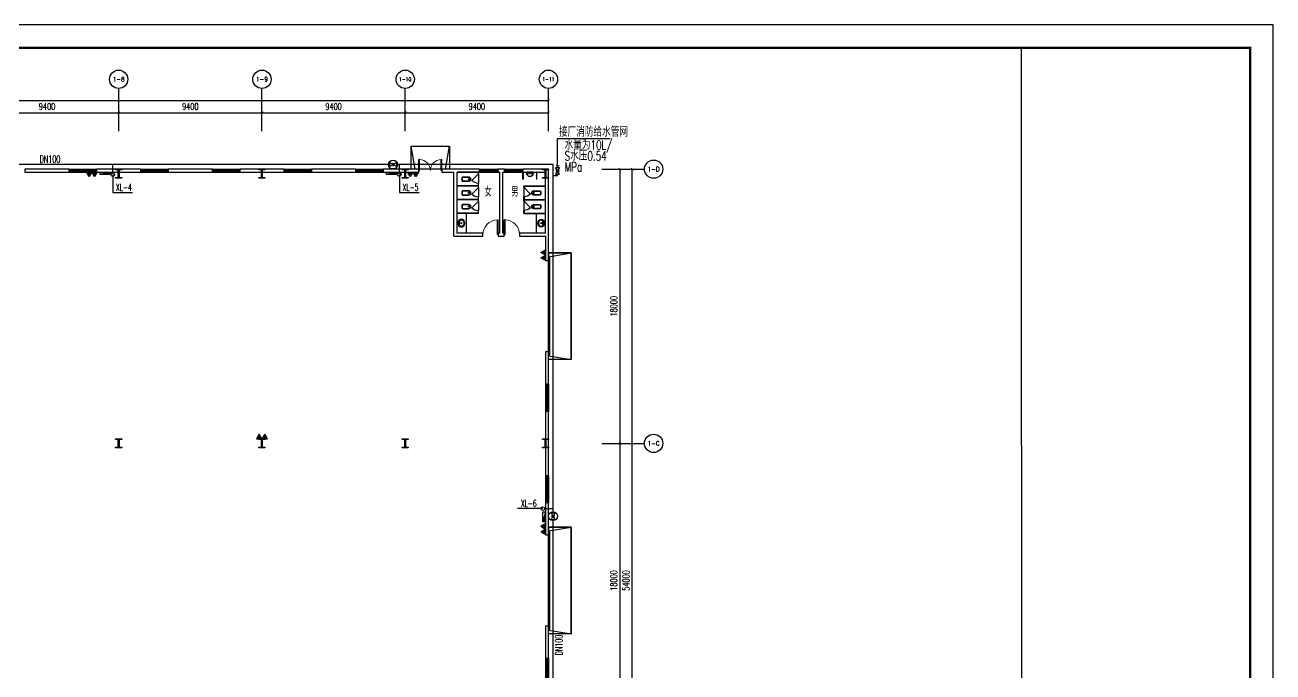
# Model space of a CAD drawing. Extents: x -539947 to 213937, y -712430 to -438816.
# Drawn here: x -199203 to -117310, y -635357 to -592884 of the extents above; entities that cross this region are included whole.
import ezdxf
from ezdxf.enums import TextEntityAlignment as Align

# ---------------------------------------------------------------- set-up
doc = ezdxf.new("R2010")
doc.units = 0
doc.header["$LTSCALE"] = 1000
doc.header["$MEASUREMENT"] = 0
doc.linetypes.add('DASH', pattern=[0.35, 0.25, -0.1])
for name, color, linetype in [('2', 2, 'Continuous'), ('4', 4, 'Continuous'), ('9', 9, 'Continuous'), ('AXIS', 3, 'Continuous'), ('AXIS_TEXT', 7, 'Continuous'), ('EQUIP_消火栓', 7, 'Continuous'), ('EQUIP_灭火器', 7, 'Continuous'), ('K+T', 252, 'Continuous'), ('PIPE-消防', 1, 'Continuous'), ('PUB_TITLE', 4, 'Continuous'), ('TWT_LEAD', 3, 'Continuous'), ('TWT_TEXT', 7, 'Continuous'), ('VALVE_消防', 7, 'Continuous'), ('VPIPE-消防', 1, 'Continuous'), ('WALL', 7, 'Continuous'), ('WINDOW', 4, 'Continuous'), ('框', 130, 'Continuous')]:
    doc.layers.add(name, color=color, linetype=linetype)
doc.styles.add('-宋体', font='simsun_0.shx', dxfattribs={"width": 0.8})
doc.styles.add('_TCH_AXIS', font='COMPLEX', dxfattribs={"bigfont": 'GBCBIG'})
doc.styles.add('_TCH_DIM', font='SIMPLEX.shx', dxfattribs={"width": 0.8, "bigfont": 'GBCBIG.shx'})
doc.styles.add('_TCH_DIM_T3', font='SIMPLEX', dxfattribs={"width": 0.705882, "bigfont": 'GBCBIG'})
doc.styles.add('COMPLEX', font='COMPLEX')
doc.styles.add('TBC', font='simhei_0.shx', dxfattribs={"width": 0.9})
doc.styles.add('天正', font='simplex.shx', dxfattribs={"width": 0.7, "bigfont": 'hztxt.shx'})
doc.dimstyles.new('_TCH_ARCH&&150', dxfattribs={"dimtxt": 446.25, "dimasz": 150, "dimexe": 375, "dimexo": 450, "dimgap": 189.375, "dimtad": 1, "dimdec": 0, "dimzin": 0, "dimdsep": 46, "dimtxsty": '_TCH_DIM_T3', "dimblk": 'ARCHTICK', "dimcen": 0.09, "dimclrt": 7, "dimazin": 2, "dimtfac": 1, "dimtdec": 0, "dimtix": 1, "dimtmove": 2, "dimatfit": 3, "dimfxl": 1, "dimtolj": 1, "dimtzin": 0, "dimarcsym": 0})

# ---------------------------------------------------------------- blocks, each defined once
blk = doc.blocks.new('$TWTSYS$00000247')
at = {"elevation": 0}
blk.add_lwpolyline([(7, -101, -0.575183), (0, 0, 0.604745), (-11, 101, 16.924828)], format="xyb", dxfattribs=at)
blk = doc.blocks.new('A$C4D50352B')
h = blk.add_hatch(color=256)
h.dxf.hatch_style = 1
h.paths.add_polyline_path([(0, 600), (400, 600), (400, 550), (225, 550), (225, 50), (400, 50), (400, 0), (0, 0), (0, 50), (175, 50), (175, 550), (0, 550)])
blk.add_lwpolyline([(0, 600), (400, 600), (400, 550), (225, 550), (225, 50), (400, 50), (400, 0), (0, 0), (0, 50), (175, 50), (175, 550), (0, 550)], close=True)
blk = doc.blocks.new('sdbadbasdbsd')
for p in [(-149000, -203190), (-139600, -203190), (-130200, -203190), (-121000, -203190), (-149000, -220890), (-139600, -220890), (-130200, -220890), (-121000, -220890)]:
    blk.add_blockref('A$C4D50352B', p)
blk = doc.blocks.new('A$C58C370F3')
at = {"layer": 'K+T'}
for points in [[(465, 138), (59, 138, 0.388189), (0, 88), (0, -88, 0.388189), (59, -138), (465, -138, 0.97895)], [(465, 118), (58, 118, 0.382017), (20, 86), (20, -86, 0.382017), (58, -118), (465, -118, 0.977255)]]:
    blk.add_lwpolyline(points, format="xyb", close=True, dxfattribs=at)
blk.add_circle((462, 0), 40, dxfattribs=at)
blk = doc.blocks.new('$DorLib2D$00000114')
at = {"color": 0}
blk.add_line((0.5, 0), (-0.21, 0.71), dxfattribs=at)
blk.add_arc((0.5, 0), 1, 135, 180, dxfattribs=at)
blk = doc.blocks.new('A$C03CD7C06')
at = {"layer": 'K+T'}
for p, q in [((-350, 1410), (-460, 1410)), ((-460, 1410), (-460, 0)), ((-440, 1390), (-350, 1390)), ((-440, 1390), (-440, 0)), ((-350, 1410), (250, 1410)), ((-350, 1390), (-350, 1410)), ((460, 1410), (250, 1410)), ((250, 1410), (250, 1390)), ((250, 1390), (440, 1390)), ((440, 1390), (440, 0)), ((460, 1410), (460, 0)), ((-440, 0), (-460, 0)), ((460, 0), (440, 0))]:
    blk.add_line(p, q, dxfattribs=at)
at = {"layer": 'K+T', "xscale": 600, "yscale": 600, "zscale": -600, "rotation": 180}
blk.add_blockref('$DorLib2D$00000114', (-50, 1400), dxfattribs=at)
at = {"layer": 'K+T', "rotation": 90}
blk.add_blockref('A$C58C370F3', (0, 310), dxfattribs=at)
blk = doc.blocks.new('A$C22F25C8E')
at = {"layer": 'K+T'}
blk.add_lwpolyline([(-10, 450), (-10, 0), (10, 0), (10, 450)], close=True, dxfattribs=at)
blk = doc.blocks.new('A$C554A5188')
at = {"layer": 'K+T'}
blk.add_line((-191, 0), (191, 0), dxfattribs=at)
for radius in [30, 20]:
    blk.add_circle((0, 69), radius, dxfattribs=at)
for centre, radius, start, end in [((-191, 30), 30, 172.32365, 270), ((-65, 147), 100, 144.30078, 240.28227), ((65, 147), 100, 299.71781, 35.70376), ((191, 30), 30, 270, 7.67635)]:
    blk.add_arc(centre, radius, start, end, dxfattribs=at)
at = {"layer": 'K+T', "extrusion": (0, 0, -1)}
for centre, major_axis, ratio, start_param, end_param in [((0, -31), (0, 332), 0.677059, -1.374291, 1.374291), ((0, 311), (0, 282), 0.893435, 2.669997, 3.613187)]:
    blk.add_ellipse(centre, major_axis=major_axis, ratio=ratio, start_param=start_param, end_param=end_param, dxfattribs=at)
at = {"layer": 'K+T'}
blk.add_open_spline([(-146, 205), (-145, 207), (-143, 210), (-132, 223), (-123, 234), (-103, 253), (-92, 261), (-71, 274), (-59, 279), (-37, 287), (-25, 290), (-2, 292), (9, 292), (33, 288), (44, 285), (66, 276), (78, 270), (99, 256), (109, 247), (129, 228), (138, 217), (146, 205)], degree=3, knots=[-0.755633, -0.755633, -0.755633, -0.755633, -0.725441, -0.725441, -0.560359, -0.560359, -0.395278, -0.395278, -0.230196, -0.230196, -0.065114, -0.065114, 0.099967, 0.099967, 0.265049, 0.265049, 0.430131, 0.430131, 0.595212, 0.595212, 0.755604, 0.755604, 0.755604, 0.755604], dxfattribs=at)
blk = doc.blocks.new('A$C77EE2929')
for name, p in [('A$C22F25C8E', (10, 0)), ('A$C554A5188', (460, 0))]:
    blk.add_blockref(name, p)
at = {"xscale": -1}
blk.add_blockref('A$C22F25C8E', (910, 0), dxfattribs=at)
blk = doc.blocks.new('$TCHSYS$WIN2D')
for p, q in [((-0.5, 0.5), (0.5, 0.5)), ((-0.5, 0.5), (-0.5, -0.5)), ((0.5, 0.167), (-0.5, 0.167)), ((0.5, 0.5), (0.5, -0.5)), ((0.5, -0.167), (-0.5, -0.167)), ((-0.5, -0.5), (0.5, -0.5))]:
    blk.add_line(p, q)
blk = doc.blocks.new('$DorLib2D$00000126')
at = {"color": 0, "linetype": 'Continuous'}
for p, q in [((-0.532, 0.5), (-0.532, 0.9)), ((0.532, 0.9), (0.532, 0.5))]:
    blk.add_line(p, q, dxfattribs=at)
at = {"color": 0, "linetype": 'DASH'}
for p, q in [((-0.532, 0.9), (0.532, 0.9)), ((-0.532, 0.5), (0.532, 0.5))]:
    blk.add_line(p, q, dxfattribs=at)
blk = doc.blocks.new('$DorLib2D$00000001')
for p, q in [((0.45, 0.975), (0.5, 0.975)), ((0.45, 0), (0.45, 0.975)), ((0.5, 0), (0.5, 0.975)), ((0.5, 0), (0.45, 0))]:
    blk.add_line(p, q)
at = {"lineweight": 13}
blk.add_arc((0.475, 0), 0.975, 91.46928, 180, dxfattribs=at)
blk = doc.blocks.new('$WINLIB2D$00000001')
at = {"color": 0}
for points in [[(-0.5, 0.5), (-0.5, -0.5)], [(-0.5, 0.5), (0.5, 0.5)], [(0.5, -0.5), (0.5, 0.5)], [(0.5, 0.167), (-0.5, 0.167)], [(0.5, -0.167), (-0.5, -0.167)], [(-0.5, -0.5), (0.5, -0.5)]]:
    blk.add_lwpolyline(points, dxfattribs=at)
blk = doc.blocks.new('$lvtry$00000173')
at = {"color": 0}
for p, q in [((-35, -219, 0), (40, -219, 0)), ((-11, -125, 0), (-16, -50, 0)), ((2, -177, 0), (2, -260, 0)), ((12, -125, 0), (16, -50, 0))]:
    blk.add_line(p, q, dxfattribs=at)
for centre, radius in [((-69, -62, 0), 20.6), ((-69, -62, 0), 15.6), ((2, -219, 0), 23.4), ((0, -50, 0), 15.8), ((72, -62, 0), 20.6), ((72, -62, 0), 15.6)]:
    blk.add_circle(centre, radius, dxfattribs=at)
blk.add_arc((1, -117, 0), 13.9, 215.48604, 324.51396, dxfattribs=at)
blk.add_ellipse((2, -219, 0), major_axis=(-259, 0), ratio=0.848663, dxfattribs=at)
for start_param, end_param in [(4.764585, 5.931457), (3.493317, 4.671733)]:
    blk.add_ellipse((2, -215, 0), major_axis=(-259, 0), ratio=0.459125, start_param=start_param, end_param=end_param, dxfattribs=at)
for points, knots in [([(-247, -219, 0), (-247, -226, 0), (-247, -233, 0), (-245, -253, 0), (-242, -264, 0), (-234, -288, 0), (-229, -299, 0), (-216, -321, 0), (-209, -331, 0), (-192, -351, 0), (-183, -360, 0), (-162, -377, 0), (-151, -385, 0), (-127, -399, 0), (-115, -405, 0), (-88, -415, 0), (-75, -419, 0), (-47, -425, 0), (-32, -427, 0), (-4, -429, 0), (11, -429, 0), (40, -426, 0), (54, -424, 0), (82, -418, 0), (96, -413, 0), (122, -403, 0), (134, -397, 0), (158, -383, 0), (169, -375, 0), (189, -357, 0), (198, -348, 0), (215, -328, 0), (222, -318, 0), (234, -296, 0), (239, -284, 0), (246, -261, 0), (248, -249, 0), (251, -225, 0), (251, -213, 0), (249, -189, 0), (246, -177, 0), (239, -154, 0), (234, -143, 0), (222, -121, 0), (215, -110, 0), (199, -90, 0), (190, -81, 0), (170, -63, 0), (159, -55, 0), (135, -41, 0), (123, -35, 0), (97, -24, 0), (83, -20, 0), (55, -13, 0), (41, -11, 0), (12, -9, 0), (-3, -9, 0), (-31, -10, 0), (-46, -12, 0), (-74, -18, 0), (-87, -22, 0), (-114, -32, 0), (-126, -38, 0), (-150, -52, 0), (-162, -60, 0), (-182, -77, 0), (-192, -86, 0), (-209, -106, 0), (-216, -116, 0), (-228, -138, 0), (-234, -149, 0), (-242, -172, 0), (-244, -184, 0), (-247, -204, 0), (-247, -211, 0), (-247, -219, 0)], [0, 0, 0, 0, 0.105369, 0.105369, 0.278747, 0.278747, 0.452125, 0.452125, 0.625504, 0.625504, 0.798882, 0.798882, 0.97226, 0.97226, 1.145639, 1.145639, 1.319017, 1.319017, 1.492395, 1.492395, 1.665774, 1.665774, 1.839152, 1.839152, 2.01253, 2.01253, 2.185909, 2.185909, 2.359287, 2.359287, 2.532665, 2.532665, 2.706044, 2.706044, 2.879422, 2.879422, 3.0528, 3.0528, 3.226179, 3.226179, 3.399557, 3.399557, 3.572935, 3.572935, 3.746313, 3.746313, 3.919692, 3.919692, 4.09307, 4.09307, 4.266448, 4.266448, 4.439827, 4.439827, 4.613205, 4.613205, 4.786583, 4.786583, 4.959962, 4.959962, 5.13334, 5.13334, 5.306718, 5.306718, 5.480097, 5.480097, 5.653475, 5.653475, 5.826853, 5.826853, 6.000232, 6.000232, 6.17361, 6.17361, 6.283185, 6.283185, 6.283185, 6.283185]), ([(-184, -131, 0), (-185, -133, 0), (-186, -135, 0), (-191, -143, 0), (-195, -149, 0), (-201, -161, 0), (-203, -168, 0), (-207, -180, 0), (-209, -187, 0), (-211, -199, 0), (-212, -205, 0), (-212, -214, 0), (-212, -216, 0), (-212, -219, 0), (-212, -225, 0), (-212, -232, 0), (-210, -246, 0), (-208, -254, 0), (-204, -266, 0), (-202, -272, 0), (-198, -281, 0), (-196, -286, 0), (-189, -298, 0), (-185, -304, 0), (-176, -316, 0), (-171, -322, 0), (-161, -332, 0), (-156, -337, 0), (-143, -347, 0), (-135, -353, 0), (-121, -362, 0), (-116, -365, 0), (-105, -370, 0), (-100, -373, 0), (-88, -378, 0), (-82, -380, 0), (-69, -384, 0), (-63, -386, 0), (-47, -389, 0), (-38, -391, 0), (-21, -393, 0), (-12, -393, 0), (7, -394, 0), (16, -393, 0), (34, -392, 0), (43, -390, 0), (59, -387, 0), (67, -385, 0), (83, -380, 0), (91, -378, 0), (106, -372, 0), (113, -368, 0), (127, -361, 0), (133, -357, 0), (146, -348, 0), (152, -343, 0), (163, -333, 0), (169, -328, 0), (178, -317, 0), (183, -312, 0), (190, -301, 0), (194, -296, 0), (200, -284, 0), (204, -277, 0), (209, -264, 0), (210, -258, 0), (213, -246, 0), (214, -241, 0), (216, -227, 0), (216, -219, 0), (215, -206, 0), (214, -200, 0), (213, -189, 0), (211, -183, 0), (206, -167, 0), (202, -156, 0), (193, -141, 0), (190, -136, 0), (187, -131, 0)], [5.740897, 5.740897, 5.740897, 5.740897, 5.780874, 5.780874, 5.896829, 5.896829, 6.012784, 6.012784, 6.128739, 6.128739, 6.240697, 6.240697, 6.283185, 6.283185, 6.283185, 6.399826, 6.399826, 6.5409, 6.5409, 6.634, 6.634, 6.7271, 6.7271, 6.852188, 6.852188, 6.977276, 6.977276, 7.077377, 7.077377, 7.229977, 7.229977, 7.317389, 7.317389, 7.404801, 7.404801, 7.497094, 7.497094, 7.589386, 7.589386, 7.712334, 7.712334, 7.835281, 7.835281, 7.958228, 7.958228, 8.081175, 8.081175, 8.194983, 8.194983, 8.30879, 8.30879, 8.422598, 8.422598, 8.537599, 8.537599, 8.6526, 8.6526, 8.767602, 8.767602, 8.884432, 8.884432, 8.982435, 8.982435, 9.119467, 9.119467, 9.224191, 9.224191, 9.328914, 9.328914, 9.470087, 9.470087, 9.571187, 9.571187, 9.672288, 9.672288, 9.874489, 9.874489, 9.967059, 9.967059, 9.967059, 9.967059])]:
    blk.add_open_spline(points, degree=3, knots=knots, dxfattribs=at)
for p in [(1, -50), (2, -219, 0)]:
    blk.add_point(p, dxfattribs=at)
blk = doc.blocks.new('$DorLib2D$00000002')
for p, q in [((-0.5, 0), (-0.5, 0.4875)), ((-0.475, 0.4875), (-0.5, 0.4875)), ((-0.5, 0), (-0.475, 0)), ((-0.475, 0), (-0.475, 0.4875)), ((0.475, 0), (0.475, 0.4875)), ((0.475, 0.4875), (0.5, 0.4875)), ((0.5, 0), (0.475, 0)), ((0.5, 0), (0.5, 0.4875))]:
    blk.add_line(p, q)
at = {"lineweight": 13}
for centre, start, end in [((-0.4875, 0), 0, 88.53072), ((0.4875, 0), 91.46928, 180)]:
    blk.add_arc(centre, 0.4875, start, end, dxfattribs=at)
blk = doc.blocks.new('_AXISO')
blk.add_circle((0, 0), 0.5)
at = {"layer": 'AXIS_TEXT', "style": 'COMPLEX', "width": 1.041667}
blk.add_attdef('A', text='', height=0.56, dxfattribs=at).set_placement((-0.25, -0.28), (0.25, -0.28), align=Align.FIT)
blk = doc.blocks.new('_ArchTick')
at = {"color": 0, "linetype": 'ByBlock', "const_width": 0.4}
blk.add_lwpolyline([(-0.5, -0.5), (0.5, 0.5)], dxfattribs=at)
blk = doc.blocks.new('*D209')
at = {"layer": 'AXIS', "color": 0, "lineweight": -2, "transparency": 16777216}
for p, q in [((7500, 63450), (7500, 65375)), ((7500, 65000), (101500, 65000)), ((101500, 63450), (101500, 65375))]:
    blk.add_line(p, q, dxfattribs=at)
at = {"layer": 'Defpoints', "color": 0, "transparency": 16777216}
for p in [(101500, 65000), (7500, 63000), (101500, 63000)]:
    blk.add_point(p, dxfattribs=at)
at = {"layer": 'AXIS', "color": 0, "lineweight": -2, "transparency": 16777216, "xscale": 150, "yscale": 150, "zscale": 150, "rotation": 180}
blk.add_blockref('_ArchTick', (7500, 65000), dxfattribs=at)
at = {"layer": 'AXIS', "color": 0, "lineweight": -2, "transparency": 16777216, "xscale": 150, "yscale": 150, "zscale": 150}
blk.add_blockref('_ArchTick', (101500, 65000), dxfattribs=at)
at = {"layer": 'AXIS', "color": 7, "transparency": 16777216, "insert": (54500, 65413), "char_height": 446.2, "attachment_point": 5, "style": '_TCH_DIM_T3'}
blk.add_mtext('\\A1;94000', dxfattribs=at)
blk = doc.blocks.new('*D216')
at = {"layer": 'AXIS', "color": 0, "lineweight": -2, "transparency": 16777216}
for p, q in [((63900, 63450), (63900, 64575)), ((63900, 64200), (73300, 64200)), ((73300, 63450), (73300, 64575))]:
    blk.add_line(p, q, dxfattribs=at)
at = {"layer": 'Defpoints', "color": 0, "transparency": 16777216}
for p in [(73300, 64200), (63900, 63000), (73300, 63000)]:
    blk.add_point(p, dxfattribs=at)
at = {"layer": 'AXIS', "color": 0, "lineweight": -2, "transparency": 16777216, "xscale": 150, "yscale": 150, "zscale": 150, "rotation": 180}
blk.add_blockref('_ArchTick', (63900, 64200), dxfattribs=at)
at = {"layer": 'AXIS', "color": 0, "lineweight": -2, "transparency": 16777216, "xscale": 150, "yscale": 150, "zscale": 150}
blk.add_blockref('_ArchTick', (73300, 64200), dxfattribs=at)
at = {"layer": 'AXIS', "color": 7, "transparency": 16777216, "insert": (68600, 64613), "char_height": 446.2, "attachment_point": 5, "style": '_TCH_DIM_T3'}
blk.add_mtext('\\A1;9400', dxfattribs=at)
blk = doc.blocks.new('*D217')
at = {"layer": 'AXIS', "color": 0, "lineweight": -2, "transparency": 16777216}
for p, q in [((73300, 63450), (73300, 64575)), ((73300, 64200), (82700, 64200)), ((82700, 63450), (82700, 64575))]:
    blk.add_line(p, q, dxfattribs=at)
at = {"layer": 'Defpoints', "color": 0, "transparency": 16777216}
for p in [(82700, 64200), (73300, 63000), (82700, 63000)]:
    blk.add_point(p, dxfattribs=at)
at = {"layer": 'AXIS', "color": 0, "lineweight": -2, "transparency": 16777216, "xscale": 150, "yscale": 150, "zscale": 150, "rotation": 180}
blk.add_blockref('_ArchTick', (73300, 64200), dxfattribs=at)
at = {"layer": 'AXIS', "color": 0, "lineweight": -2, "transparency": 16777216, "xscale": 150, "yscale": 150, "zscale": 150}
blk.add_blockref('_ArchTick', (82700, 64200), dxfattribs=at)
at = {"layer": 'AXIS', "color": 7, "transparency": 16777216, "insert": (78000, 64613), "char_height": 446.2, "attachment_point": 5, "style": '_TCH_DIM_T3'}
blk.add_mtext('\\A1;9400', dxfattribs=at)
blk = doc.blocks.new('*D218')
at = {"layer": 'AXIS', "color": 0, "lineweight": -2, "transparency": 16777216}
for p, q in [((82700, 63450), (82700, 64575)), ((82700, 64200), (92100, 64200)), ((92100, 63450), (92100, 64575))]:
    blk.add_line(p, q, dxfattribs=at)
at = {"layer": 'Defpoints', "color": 0, "transparency": 16777216}
for p in [(92100, 64200), (82700, 63000), (92100, 63000)]:
    blk.add_point(p, dxfattribs=at)
at = {"layer": 'AXIS', "color": 0, "lineweight": -2, "transparency": 16777216, "xscale": 150, "yscale": 150, "zscale": 150, "rotation": 180}
blk.add_blockref('_ArchTick', (82700, 64200), dxfattribs=at)
at = {"layer": 'AXIS', "color": 0, "lineweight": -2, "transparency": 16777216, "xscale": 150, "yscale": 150, "zscale": 150}
blk.add_blockref('_ArchTick', (92100, 64200), dxfattribs=at)
at = {"layer": 'AXIS', "color": 7, "transparency": 16777216, "insert": (87400, 64613), "char_height": 446.2, "attachment_point": 5, "style": '_TCH_DIM_T3'}
blk.add_mtext('\\A1;9400', dxfattribs=at)
blk = doc.blocks.new('*D219')
at = {"layer": 'AXIS', "color": 0, "lineweight": -2, "transparency": 16777216}
for p, q in [((92100, 63450), (92100, 64575)), ((92100, 64200), (101500, 64200)), ((101500, 63450), (101500, 64575))]:
    blk.add_line(p, q, dxfattribs=at)
at = {"layer": 'Defpoints', "color": 0, "transparency": 16777216}
for p in [(101500, 64200), (92100, 63000), (101500, 63000)]:
    blk.add_point(p, dxfattribs=at)
at = {"layer": 'AXIS', "color": 0, "lineweight": -2, "transparency": 16777216, "xscale": 150, "yscale": 150, "zscale": 150, "rotation": 180}
blk.add_blockref('_ArchTick', (92100, 64200), dxfattribs=at)
at = {"layer": 'AXIS', "color": 0, "lineweight": -2, "transparency": 16777216, "xscale": 150, "yscale": 150, "zscale": 150}
blk.add_blockref('_ArchTick', (101500, 64200), dxfattribs=at)
at = {"layer": 'AXIS', "color": 7, "transparency": 16777216, "insert": (96800, 64613), "char_height": 446.2, "attachment_point": 5, "style": '_TCH_DIM_T3'}
blk.add_mtext('\\A1;9400', dxfattribs=at)
blk = doc.blocks.new('*D224')
at = {"layer": 'AXIS', "color": 0, "lineweight": -2, "transparency": 16777216}
for p, q in [((105450, 60500), (107375, 60500)), ((107000, 6500), (107000, 60500)), ((105450, 6500), (107375, 6500))]:
    blk.add_line(p, q, dxfattribs=at)
at = {"layer": 'Defpoints', "color": 0, "transparency": 16777216}
for p in [(105000, 60500), (107000, 60500), (105000, 6500)]:
    blk.add_point(p, dxfattribs=at)
at = {"layer": 'AXIS', "color": 0, "lineweight": -2, "transparency": 16777216, "xscale": 150, "yscale": 150, "zscale": 150}
for p, rotation in [((107000, 60500), 90), ((107000, 6500), 270)]:
    blk.add_blockref('_ArchTick', p, dxfattribs=dict(at, rotation=rotation))
at = {"layer": 'AXIS', "color": 7, "transparency": 16777216, "insert": (106587, 33500), "char_height": 446.2, "attachment_point": 5, "rotation": 90, "style": '_TCH_DIM_T3'}
blk.add_mtext('\\A1;54000', dxfattribs=at)
blk = doc.blocks.new('*D226')
at = {"layer": 'AXIS', "color": 0, "lineweight": -2, "transparency": 16777216}
for p, q in [((105450, 42500), (106575, 42500)), ((106200, 24500), (106200, 42500)), ((105450, 24500), (106575, 24500))]:
    blk.add_line(p, q, dxfattribs=at)
at = {"layer": 'Defpoints', "color": 0, "transparency": 16777216}
for p in [(105000, 42500), (106200, 42500), (105000, 24500)]:
    blk.add_point(p, dxfattribs=at)
at = {"layer": 'AXIS', "color": 0, "lineweight": -2, "transparency": 16777216, "xscale": 150, "yscale": 150, "zscale": 150}
for p, rotation in [((106200, 42500), 90), ((106200, 24500), 270)]:
    blk.add_blockref('_ArchTick', p, dxfattribs=dict(at, rotation=rotation))
at = {"layer": 'AXIS', "color": 7, "transparency": 16777216, "insert": (105787, 33500), "char_height": 446.2, "attachment_point": 5, "rotation": 90, "style": '_TCH_DIM_T3'}
blk.add_mtext('\\A1;18000', dxfattribs=at)
blk = doc.blocks.new('*D227')
at = {"layer": 'AXIS', "color": 0, "lineweight": -2, "transparency": 16777216}
for p, q in [((105450, 60500), (106575, 60500)), ((106200, 42500), (106200, 60500)), ((105450, 42500), (106575, 42500))]:
    blk.add_line(p, q, dxfattribs=at)
at = {"layer": 'Defpoints', "color": 0, "transparency": 16777216}
for p in [(105000, 60500), (106200, 60500), (105000, 42500)]:
    blk.add_point(p, dxfattribs=at)
at = {"layer": 'AXIS', "color": 0, "lineweight": -2, "transparency": 16777216, "xscale": 150, "yscale": 150, "zscale": 150}
for p, rotation in [((106200, 60500), 90), ((106200, 42500), 270)]:
    blk.add_blockref('_ArchTick', p, dxfattribs=dict(at, rotation=rotation))
at = {"layer": 'AXIS', "color": 7, "transparency": 16777216, "insert": (105787, 51500), "char_height": 446.2, "attachment_point": 5, "rotation": 90, "style": '_TCH_DIM_T3'}
blk.add_mtext('\\A1;18000', dxfattribs=at)
blk = doc.blocks.new('A$C54597E38')
at = {"layer": '9'}
h = blk.add_hatch(dxfattribs=at)
h.set_pattern_fill('ANSI31', color=256, scale=70.630202, angle=135, style=0)
h.set_pattern_definition([(180, (-153496.256, -56662.455), (-2e-15, -8.82877527), [])])
edge = h.paths.add_edge_path()
edge.add_line((99, 458), (99, 400))
edge.add_line((99, 400), (0, 400))
edge.add_line((0, 400), (0, 620))
edge.add_arc((64, 620), 63.6, 90, 180, ccw=False)
edge.add_line((64, 683), (622, 683))
edge.add_arc((622, 620), 63.6, 0, 90, ccw=False)
edge.add_line((685, 620), (685, 396))
edge.add_line((685, 396), (594, 396))
edge.add_line((594, 396), (594, 463))
edge.add_line((594, 463), (614, 463))
edge.add_line((614, 463), (624, 463))
edge.add_line((624, 463), (624, 613))
edge.add_line((624, 613), (68, 613))
edge.add_line((68, 613), (68, 458))
edge.add_line((68, 458), (99, 458))
h.paths.add_polyline_path([(369, 293), (369, 582), (586, 582), (586, 519), (436, 519), (436, 458), (557, 458), (557, 225), (431, 225), (431, 166), (588, 166), (588, 112), (370, 112), (370, 226), (321, 226), (321, 112), (103, 112), (103, 166), (260, 166), (260, 225), (133, 225), (133, 458), (255, 458), (255, 519), (104, 519), (104, 582), (321, 582), (321, 293)])
h.paths.add_polyline_path([(196, 399), (265, 399), (265, 289), (196, 289)], flags=16)
h.paths.add_polyline_path([(494, 399), (425, 399), (425, 289), (494, 289)], flags=16)
edge = h.paths.add_edge_path()
edge.add_line((99, 225), (99, 283))
edge.add_line((99, 283), (0, 283))
edge.add_line((0, 283), (0, 64))
edge.add_arc((64, 64), 63.6, 180, 270)
edge.add_line((64, 0), (622, 0))
edge.add_arc((622, 64), 63.6, 270, 360)
edge.add_line((685, 64), (685, 287))
edge.add_line((685, 287), (594, 287))
edge.add_line((594, 287), (594, 220))
edge.add_line((594, 220), (614, 220))
edge.add_line((614, 220), (624, 220))
edge.add_line((624, 220), (624, 71))
edge.add_line((624, 71), (68, 71))
edge.add_line((68, 71), (68, 225))
edge.add_line((68, 225), (99, 225))
blk.add_lwpolyline([(369, 293), (369, 293), (369, 582), (586, 582), (586, 519), (436, 519), (436, 458), (557, 458), (557, 225), (431, 225), (431, 166), (588, 166), (588, 112), (370, 112), (370, 226), (321, 226), (321, 112), (103, 112), (103, 166), (260, 166), (260, 225), (133, 225), (133, 458), (255, 458), (255, 519), (104, 519), (104, 582), (321, 582), (321, 293), (369, 293)], dxfattribs=at)
blk.add_lwpolyline([(99, 225), (99, 283), (0, 283), (0, 64, 0.414214), (64, 0), (622, 0, 0.414214), (685, 64), (685, 287), (594, 287), (594, 220), (614, 220), (624, 220), (624, 71), (68, 71), (68, 225)], format="xyb", close=True, dxfattribs=at)
blk.add_lwpolyline([(494, 399), (425, 399), (425, 289), (494, 289)], close=True, dxfattribs=at)
blk = doc.blocks.new('标框')
at = {"layer": '4'}
for p, q in [((-105112, 98008), (-105112, 71592)), ((-95112, 98008), (-95112, 71592))]:
    blk.add_line(p, q, dxfattribs=at)
at = {"layer": '框'}
for p, q in [((-105112, 111592), (-105112, 71592)), ((-95112, 111592), (-95112, 71592)), ((-105112, 98584), (-95112, 98584)), ((-105112, 94081), (-95112, 94081)), ((-105112, 89578), (-95112, 89578)), ((-105112, 87777), (-95112, 87777)), ((-105112, 85976), (-95112, 85976)), ((-105112, 85075), (-95112, 85075)), ((-105112, 84174), (-95112, 84174)), ((-105112, 83274), (-95112, 83274)), ((-105112, 82373), (-95112, 82373)), ((-105112, 81473), (-95112, 81473)), ((-105112, 80572), (-95112, 80572)), ((-105112, 79671), (-95112, 79671)), ((-105112, 78771), (-95112, 78771)), ((-105112, 77870), (-95112, 77870)), ((-105112, 76970), (-95112, 76970)), ((-105112, 76069), (-95112, 76069)), ((-105112, 75168), (-95112, 75168)), ((-105112, 74268), (-95112, 74268))]:
    blk.add_line(p, q, dxfattribs=at)
at = {"layer": '4'}
blk.add_blockref('A$C54597E38', (-104913, 73473), dxfattribs=at)
at = {"layer": 'TWT_TEXT', "style": 'TBC', "width": 0.9}
blk.add_text('广州亚泰建筑设计院有限公司', height=480, dxfattribs=at).set_placement((-103962, 73582))
at = {"layer": 'TWT_TEXT', "style": '_TCH_DIM'}
for s, height, p in [('建筑工程甲级设计证书号：', 300, (-103979, 73080)), ('市政工程乙级设计证书号：', 300, (-103979, 72647)), ('城乡规划编制乙级证书编号：粤自资规乙字', 300, (-103979, 72198)), ('电话', 300, (-103979, 71765)), ('图纸版权属设计单位所有，未经许可，外人及外单位不得翻印复制作为其他工程之用', 249.73, (-102027, 71082))]:
    blk.add_text(s, height=height, rotation=359.9997, dxfattribs=at).set_placement(p)
at = {"layer": 'TWT_TEXT', "style": '天正', "width": 0.67}
for s, height, p in [('A144002161', 300, (-101392, 73058)), ('A244002168', 300, (-101382, 72625)), ('23440110', 300, (-99787, 72179)), ('Tel：020-84214629', 290, (-103368, 71744))]:
    blk.add_text(s, height=height, rotation=359.9997, dxfattribs=at).set_placement(p)
at = {"layer": '框', "style": '-宋体', "width": 0.74}
for s, p in [('注册章', (-104927, 94312)), ('工程设计出图专用章', (-104926, 89809)), ('项目名称', (-104926, 88008)), ('车间一', (-102099, 88008)), ('兴建单位', (-104926, 86207)), ('佛山市天地元一净化设备有限公司', (-102100, 86207)), ('图      名', (-104926, 85353)), ('图      别', (-104926, 84452)), ('图      号', (-104926, 83552)), ('版  本  号', (-104927, 82651)), ('第一版', (-102100, 82651)), ('日      期', (-104926, 81751)), ('2025.10', (-102099, 81751)), ('制      图', (-104926, 80850)), ('设      计', (-104926, 79950)), ('专业负责人', (-104926, 79049)), ('项目负责人', (-104926, 78148)), ('专业校对人', (-104926, 77248)), ('审  核  人', (-104926, 76347)), ('审  定  人', (-104926, 75447)), ('设  计  号', (-104926, 74546)), ('AT-FS25023C', (-102108, 74546))]:
    blk.add_text(s, height=350, dxfattribs=at).set_placement(p)
for s, p in [('叶润华', (-101553, 80850)), ('叶润华', (-101553, 79950)), ('何志朋', (-101553, 78148)), ('范 武', (-101553, 77248)), ('陈伟业', (-101553, 76347)), ('何志朋', (-101553, 75447))]:
    blk.add_text(s, height=350, dxfattribs=at).set_placement(p, align=Align.CENTER)
blk = doc.blocks.new('$TwtSys$00000434')
for p, q in [((-0.5, 0.5), (-0.5, -0.5)), ((-0.5, -0.5), (0.5, 0.5)), ((0.5, 0.5), (-0.5, 0.5)), ((0.5, -0.5), (0.5, 0.5)), ((-0.5, -0.5), (0.5, -0.5))]:
    blk.add_line(p, q)
blk.add_solid([(0.5, -0.5), (0.5, 0.5), (-0.5, -0.5)])
blk = doc.blocks.new('$VALVE$00000296')
for points in [[(-125, 72), (-125, -72), (125, 72), (125, -72), (-125, 72)], [(0, 60), (0, -64)]]:
    blk.add_lwpolyline(points)
for p in [(-125, 0), (125, 0)]:
    blk.add_point(p)
blk = doc.blocks.new('$TwtSys$00000546')
h = blk.add_hatch()
h.set_pattern_fill('ANSI31', color=256, scale=200, style=0)
h.set_pattern_definition([(45, (-38543.802, -6670.83), (-17.67767, 17.67767), [])])
h.paths.add_polyline_path([(-65, 174), (65, 174), (65, 44), (-65, 44)])
for points in [[(0, 344), (-198, 0), (198, 0)], [(-65, 174), (65, 174), (65, 44), (-65, 44)]]:
    blk.add_lwpolyline(points, close=True)
blk = doc.blocks.new('A$C52387040')
blk.add_line((95300, 60300), (95300, 60300))
at = {"layer": '4'}
for points in [[(93000, 60500), (92500, 60500), (92500, 62000), (94500, 62000), (95000, 62000), (95000, 60500), (93000, 60500), (92750, 60500), (92500, 62000), (95000, 62000), (95000, 60500), (94750, 60500), (95000, 62000)], [(101500, 54500), (101500, 55000), (103000, 55000), (103000, 48500), (103000, 48000), (101500, 48000), (101500, 48500), (101500, 48250), (103000, 48000), (103000, 55000), (101500, 55000), (101500, 54750), (103000, 55000)], [(101500, 36500), (101500, 37000), (103000, 37000), (103000, 30500), (103000, 30000), (101500, 30000), (101500, 30500), (101500, 30250), (103000, 30000), (103000, 37000), (101500, 37000), (101500, 36750), (103000, 37000)]]:
    blk.add_lwpolyline(points, dxfattribs=at)
at = {"layer": 'AXIS'}
for p, q in [((73300, 63000), (73300, 65800)), ((82700, 63000), (82700, 65800)), ((92100, 63000), (92100, 65800)), ((101500, 63000), (101500, 65800)), ((105000, 60500), (107800, 60500)), ((105000, 42500), (107800, 42500))]:
    blk.add_line(p, q, dxfattribs=at)
at = {"layer": 'K+T'}
for p, q in [((96100, 57580), (96100, 56300)), ((100700, 57580), (100700, 56300))]:
    blk.add_line(p, q, dxfattribs=at)
at = {"layer": 'WALL'}
for p, q in [((70050, 60500), (67150, 60500)), ((67150, 60500), (67150, 60300)), ((67150, 60300), (70050, 60300)), ((70050, 60300), (70050, 60500)), ((74750, 60500), (71850, 60500)), ((71850, 60500), (71850, 60300)), ((71850, 60300), (74750, 60300)), ((74750, 60300), (74750, 60500)), ((79450, 60500), (76550, 60500)), ((76550, 60500), (76550, 60300)), ((76550, 60300), (79450, 60300)), ((79450, 60300), (79450, 60500)), ((84150, 60500), (81250, 60500)), ((81250, 60500), (81250, 60300)), ((81250, 60300), (84150, 60300)), ((84150, 60300), (84150, 60500)), ((88850, 60500), (85950, 60500)), ((85950, 60500), (85950, 60300)), ((85950, 60300), (88850, 60300)), ((88850, 60300), (88850, 60500)), ((93000, 60500), (90650, 60500)), ((90650, 60500), (90650, 60300)), ((90650, 60300), (93000, 60300)), ((93000, 60300), (93000, 60500)), ((95400, 60500), (94500, 60500)), ((94500, 60500), (94500, 60300)), ((94500, 60300), (95300, 60300)), ((95300, 56100), (95300, 60300)), ((96980, 60500), (95400, 60500)), ((95500, 60300), (96980, 60300)), ((95500, 56300), (95500, 60300)), ((96980, 60300), (96980, 60500)), ((98400, 60500), (98180, 60500)), ((98180, 60500), (98180, 60300)), ((98180, 60300), (98300, 60300)), ((98300, 56300), (98300, 60300)), ((98620, 60500), (98400, 60500)), ((98500, 60300), (98620, 60300)), ((98500, 56300), (98500, 60300)), ((98620, 60300), (98620, 60500)), ((101500, 60500), (99820, 60500)), ((99820, 60500), (99820, 60300)), ((99820, 60300), (101300, 60300)), ((101300, 56300), (101300, 60300)), ((101500, 56200), (101500, 60500)), ((95300, 56100), (97200, 56100)), ((97200, 56300), (95500, 56300)), ((97200, 56100), (97200, 56300)), ((98300, 56300), (98200, 56300)), ((98200, 56300), (98200, 56100)), ((98200, 56100), (98400, 56100)), ((98400, 56100), (98600, 56100)), ((98600, 56300), (98500, 56300)), ((98600, 56100), (98600, 56300)), ((101300, 56300), (99600, 56300)), ((99600, 56300), (99600, 56100)), ((99600, 56100), (101300, 56100)), ((101300, 56100), (101300, 54500)), ((101500, 54500), (101500, 56200)), ((101300, 54500), (101500, 54500)), ((101500, 48500), (101300, 48500)), ((101300, 48500), (101300, 46400)), ((101500, 46400), (101500, 48500)), ((101300, 46400), (101500, 46400)), ((101500, 44600), (101300, 44600)), ((101300, 44600), (101300, 40400)), ((101500, 40400), (101500, 44600)), ((101300, 40400), (101500, 40400)), ((101500, 38600), (101300, 38600)), ((101300, 38600), (101300, 36500)), ((101500, 36500), (101500, 38600)), ((101300, 36500), (101500, 36500)), ((101500, 30500), (101300, 30500)), ((101300, 30500), (101300, 28400)), ((101500, 28400), (101500, 30500)), ((101300, 28400), (101500, 28400))]:
    blk.add_line(p, q, dxfattribs=at)
for name, p, rotation in [('A$C03CD7C06', (95500, 59840), 270), ('A$C77EE2929', (100740, 60300), 180), ('A$C03CD7C06', (95500, 58940), 270), ('A$C03CD7C06', (95500, 58040), 270)]:
    blk.add_blockref(name, p, dxfattribs=dict(rotation=rotation))
at = {"xscale": -1, "rotation": 90}
for p in [(101300, 58940), (101300, 58040)]:
    blk.add_blockref('A$C03CD7C06', p, dxfattribs=at)
at = {"layer": '9'}
blk.add_blockref('sdbadbasdbsd', (222099.8, 263090.4), dxfattribs=at)
at = {"layer": 'AXIS'}
ref = blk.add_blockref('_AXISO', (73300, 66400), dxfattribs=dict(at, xscale=1200, yscale=1200, zscale=1200))
ref.add_attrib('A', '1-8', dxfattribs={"layer": 'AXIS_TEXT', "height": 294.94, "style": '_TCH_AXIS', "width": 1.018182}).set_placement((72906.7, 66252.5), (73693.3, 66252.5), align=Align.FIT)
ref = blk.add_blockref('_AXISO', (82700, 66400), dxfattribs=dict(at, xscale=1200, yscale=1200, zscale=1200))
ref.add_attrib('A', '1-9', dxfattribs={"layer": 'AXIS_TEXT', "height": 299.63, "style": '_TCH_AXIS'}).set_placement((82307.6, 66250.2), (83092.4, 66250.2), align=Align.FIT)
ref = blk.add_blockref('_AXISO', (92100, 66400), dxfattribs=dict(at, xscale=1200, yscale=1200, zscale=1200))
ref.add_attrib('A', '1-10', dxfattribs={"layer": 'AXIS_TEXT', "height": 235.2, "style": '_TCH_AXIS', "width": 1.028571}).set_placement((91696.8, 66282.4), (92503.2, 66282.4), align=Align.FIT)
ref = blk.add_blockref('_AXISO', (101500, 66400), dxfattribs=dict(at, xscale=1200, yscale=1200, zscale=1200))
ref.add_attrib('A', '1-11', dxfattribs={"layer": 'AXIS_TEXT', "height": 265.63, "style": '_TCH_AXIS', "width": 0.969231}).set_placement((101101.6, 66267.2), (101898.4, 66267.2), align=Align.FIT)
ref = blk.add_blockref('_AXISO', (108400, 60500), dxfattribs=dict(at, xscale=1200, yscale=1200, zscale=1200))
ref.add_attrib('A', '1-D', dxfattribs={"layer": 'AXIS_TEXT', "height": 294.94, "style": '_TCH_AXIS', "width": 0.965517}).set_placement((108006.7, 60352.5), (108793.3, 60352.5), align=Align.FIT)
ref = blk.add_blockref('_AXISO', (108400, 42500), dxfattribs=dict(at, xscale=1200, yscale=1200, zscale=1200))
ref.add_attrib('A', '1-C', dxfattribs={"layer": 'AXIS_TEXT', "height": 290.39, "style": '_TCH_AXIS', "width": 1.017857}).set_placement((108005.9, 42354.8), (108794.1, 42354.8), align=Align.FIT)
at = {"layer": 'K+T', "yscale": -1, "rotation": 270}
blk.add_blockref('$lvtry$00000173', (95564.2, 56956), dxfattribs=at)
at = {"layer": 'K+T', "rotation": 270}
blk.add_blockref('$lvtry$00000173', (101235.8, 56956), dxfattribs=at)
at = {"layer": 'WINDOW'}
for name, p, xscale, yscale, zscale, rotation in [('$DorLib2D$00000002', (93750, 60400), -1500, -1500, -1500, 180), ('$WINLIB2D$00000001', (70950, 60400), -1800, 200, -1800, 180), ('$WINLIB2D$00000001', (75650, 60400), -1800, 200, -1800, 180), ('$WINLIB2D$00000001', (80350, 60400), -1800, 200, -1800, 180), ('$WINLIB2D$00000001', (85050, 60400), -1800, 200, -1800, 180), ('$WINLIB2D$00000001', (89750, 60400), -1800, 200, -1800, 180), ('$TCHSYS$WIN2D', (97580, 60400), -1200, 200, -1200, 180), ('$TCHSYS$WIN2D', (99220, 60400), -1200, 200, -1200, 180), ('$DorLib2D$00000001', (99100, 56200), 1000, -1000, 1000, 180), ('$DorLib2D$00000126', (101400, 51500), 6000, -200, 6000, 90), ('$WINLIB2D$00000001', (101400, 45500), -1800, 200, -1800, 90), ('$WINLIB2D$00000001', (101400, 39500), -1800, 200, -1800, 90), ('$DorLib2D$00000126', (101400, 33500), 6000, -200, 6000, 90), ('$WINLIB2D$00000001', (101400, 27500), -1800, 200, -1800, 90)]:
    blk.add_blockref(name, p, dxfattribs=dict(at, xscale=xscale, yscale=yscale, zscale=zscale, rotation=rotation))
at = {"layer": 'WINDOW', "xscale": 1000, "yscale": 1000, "zscale": 1000}
blk.add_blockref('$DorLib2D$00000001', (97700, 56200), dxfattribs=at)
at = {"layer": 'TWT_TEXT', "style": '_TCH_DIM', "width": 0.8}
for s, p in [('女', (97312.8, 58706.1)), ('男', (99066.8, 58706.1))]:
    blk.add_text(s, height=578.7, dxfattribs=at).set_placement(p)
at = {"layer": 'AXIS'}
for p1, p2, distance, picture, middle in [((7500, 63000), (101500, 63000), 2000, '*D209', (54500, 65412.5)), ((63900, 63000), (73300, 63000), 1200, '*D216', (68600, 64612.5)), ((73300, 63000), (82700, 63000), 1200, '*D217', (78000, 64612.5)), ((82700, 63000), (92100, 63000), 1200, '*D218', (87400, 64612.5)), ((92100, 63000), (101500, 63000), 1200, '*D219', (96800, 64612.5)), ((105000, 6500), (105000, 60500), -2000, '*D224', (106587.5, 33500)), ((105000, 42500), (105000, 60500), -1200, '*D227', (105787.5, 51500)), ((105000, 24500), (105000, 42500), -1200, '*D226', (105787.5, 33500))]:
    dim = blk.add_aligned_dim(p1=p1, p2=p2, distance=distance, dimstyle='_TCH_ARCH&&150', dxfattribs=at)
    dim.commit()
    dim.dimension.update_dxf_attribs({"geometry": picture, "text_midpoint": middle})

msp = doc.modelspace()

# ---------------------------------------------------------------- linework, layer by layer
at = {"layer": '2'}
for centre in [(-175056.2, -602048.5), (-164553.1, -625131.8)]:
    msp.add_circle(centre, 288.7, dxfattribs=at)
at = {"layer": '4'}
msp.add_line((-133810, -620484.5), (-133810, -594384.5), dxfattribs=at)
at = {"layer": 'PIPE-消防', "linetype": 'Continuous', "ltscale": 1.5}
for p, q in [((-193437.6, -602048.5), (-212237.6, -602048.5)), ((-175281.2, -602048.5), (-193437.6, -602048.5)), ((-193437.6, -602588.5), (-193437.6, -602048.5)), ((-174637.6, -602048.5), (-174831.2, -602048.5)), ((-174637.6, -602588.5), (-174637.6, -602048.5)), ((-164553.1, -602048.5), (-174637.6, -602048.5)), ((-164553.1, -602794.9), (-164553.1, -602048.5)), ((-164253.1, -602234), (-164253.1, -602123)), ((-164253.1, -602794.9), (-164253.1, -602684)), ((-164553.1, -624627.5), (-164553.1, -602794.9)), ((-164253.1, -602794.9), (-164553.1, -602794.9)), ((-165105.6, -624627.5), (-164553.1, -624627.5)), ((-164553.1, -624906.8), (-164553.1, -624627.5)), ((-164553.1, -656648.5), (-164553.1, -625356.8))]:
    msp.add_line(p, q, dxfattribs=at)
at = {"layer": 'PUB_TITLE'}
msp.add_lwpolyline([(-274960, -681984.5), (-117310, -681984.5), (-117310, -592884.5), (-274960, -592884.5)], close=True, dxfattribs=at)
at = {"layer": 'PUB_TITLE', "const_width": 150}
msp.add_lwpolyline([(-271210, -680484.5), (-118810, -680484.5), (-118810, -594384.5), (-271210, -594384.5)], close=True, dxfattribs=at)
at = {"layer": 'TWT_LEAD'}
for p, q in [((-164253, -602122.7), (-164253.1, -600338.2)), ((-164253.1, -600338.2), (-160815.4, -600338.2)), ((-193437.6, -602708.5), (-193437.6, -603885.4)), ((-174637.6, -602708.5), (-174637.6, -603885.4)), ((-193437.6, -603885.4), (-192137.6, -603885.4)), ((-174637.6, -603885.4), (-173337.6, -603885.4)), ((-165586.4, -624627.5), (-166886.4, -624627.5)), ((-165225.6, -624627.5), (-165586.4, -624627.5))]:
    msp.add_line(p, q, dxfattribs=at)
at = {"layer": 'VPIPE-消防', "linetype": 'Continuous'}
for centre in [(-193437.6, -602708.5), (-174637.6, -602708.5), (-165225.6, -624627.5)]:
    msp.add_circle(centre, 120, dxfattribs=at)
at = {"layer": '框'}
for p, q in [((-133810, -620484.5), (-133810, -680484.5)), ((-118810, -620484.5), (-118810, -680484.5))]:
    msp.add_line(p, q, dxfattribs=at)

# ---------------------------------------------------------------- block references
at = {"layer": '2'}
msp.add_blockref('A$C52387040', (-266353.1, -662848.5), dxfattribs=at)
at = {"layer": '2', "rotation": 90}
msp.add_blockref('$TWTSYS$00000247', (-164253.1, -602123), dxfattribs=at)
at = {"layer": '4', "xscale": 1.5, "yscale": 1.5, "zscale": 1.5}
msp.add_blockref('标框', (23858.3, -787873.2), dxfattribs=at)
at = {"layer": 'EQUIP_消火栓', "xscale": -650, "yscale": 160, "zscale": 650}
for p, rotation in [((-193953, -602628.5), 180), ((-175153, -602628.5), 180), ((-165133.1, -625168.6), 89.99999999999999)]:
    msp.add_blockref('$TwtSys$00000434', p, dxfattribs=dict(at, rotation=rotation))
at = {"layer": 'EQUIP_灭火器', "xscale": 0.9, "zscale": 0.9}
for p, yscale in [((-194997.3, -602548.5), -0.9), ((-194640.2, -602548.5), -0.9), ((-173925.1, -602549), -0.9), ((-173568, -602549), -0.9), ((-183831.6, -620048.5), 0.9), ((-183474.5, -620048.5), 0.9)]:
    msp.add_blockref('$TwtSys$00000546', p, dxfattribs=dict(at, yscale=yscale))
for p, yscale, rotation in [((-165053.1, -607812.8), -0.9, 270), ((-165053.1, -608169.9), -0.9, 270), ((-165053.1, -625791.4), 0.9, 90), ((-165053.1, -626148.5), 0.9, 90)]:
    msp.add_blockref('$TwtSys$00000546', p, dxfattribs=dict(at, yscale=yscale, rotation=rotation))
at = {"layer": 'VALVE_消防', "zscale": 1.8}
for p, xscale, yscale, rotation in [((-175056.2, -602048.5), -1.8, -1.8, 180), ((-164253.1, -602459), 1.8, 1.8, 90), ((-164553.1, -625131.8), -1.8, -1.8, 90)]:
    msp.add_blockref('$VALVE$00000296', p, dxfattribs=dict(at, xscale=xscale, yscale=yscale, rotation=rotation))

# ---------------------------------------------------------------- texts
at = {"layer": 'TWT_LEAD', "color": 7, "style": '天正'}
for s, height, width, p in [('接厂消防给水管网', 600, 0.7, (-164169.6, -600218.2)), ('水量为10L/', 600, 0.7, (-163791.3, -601058.2)), ('S水压0.54', 600, 0.7, (-163791.3, -601778.2)), ('MPa', 600, 0.7, (-163791.3, -602498.2)), ('XL-4', 456, 0.525, (-193232.2, -603771.4)), ('XL-5', 456, 0.525, (-174426.5, -603771.4)), ('XL-6', 456, 0.525, (-166669.6, -624513.5))]:
    msp.add_text(s, height=height, dxfattribs=dict(at, width=width)).set_placement(p)
at = {"layer": 'TWT_TEXT', "style": '天正', "width": 0.525}
msp.add_text('DN100', height=480, dxfattribs=at).set_placement((-198241.1, -601930.2))
msp.add_text('DN100', height=480, rotation=90, dxfattribs=at).set_placement((-163935.5, -634268.7))

doc.saveas('drawing.dxf')
